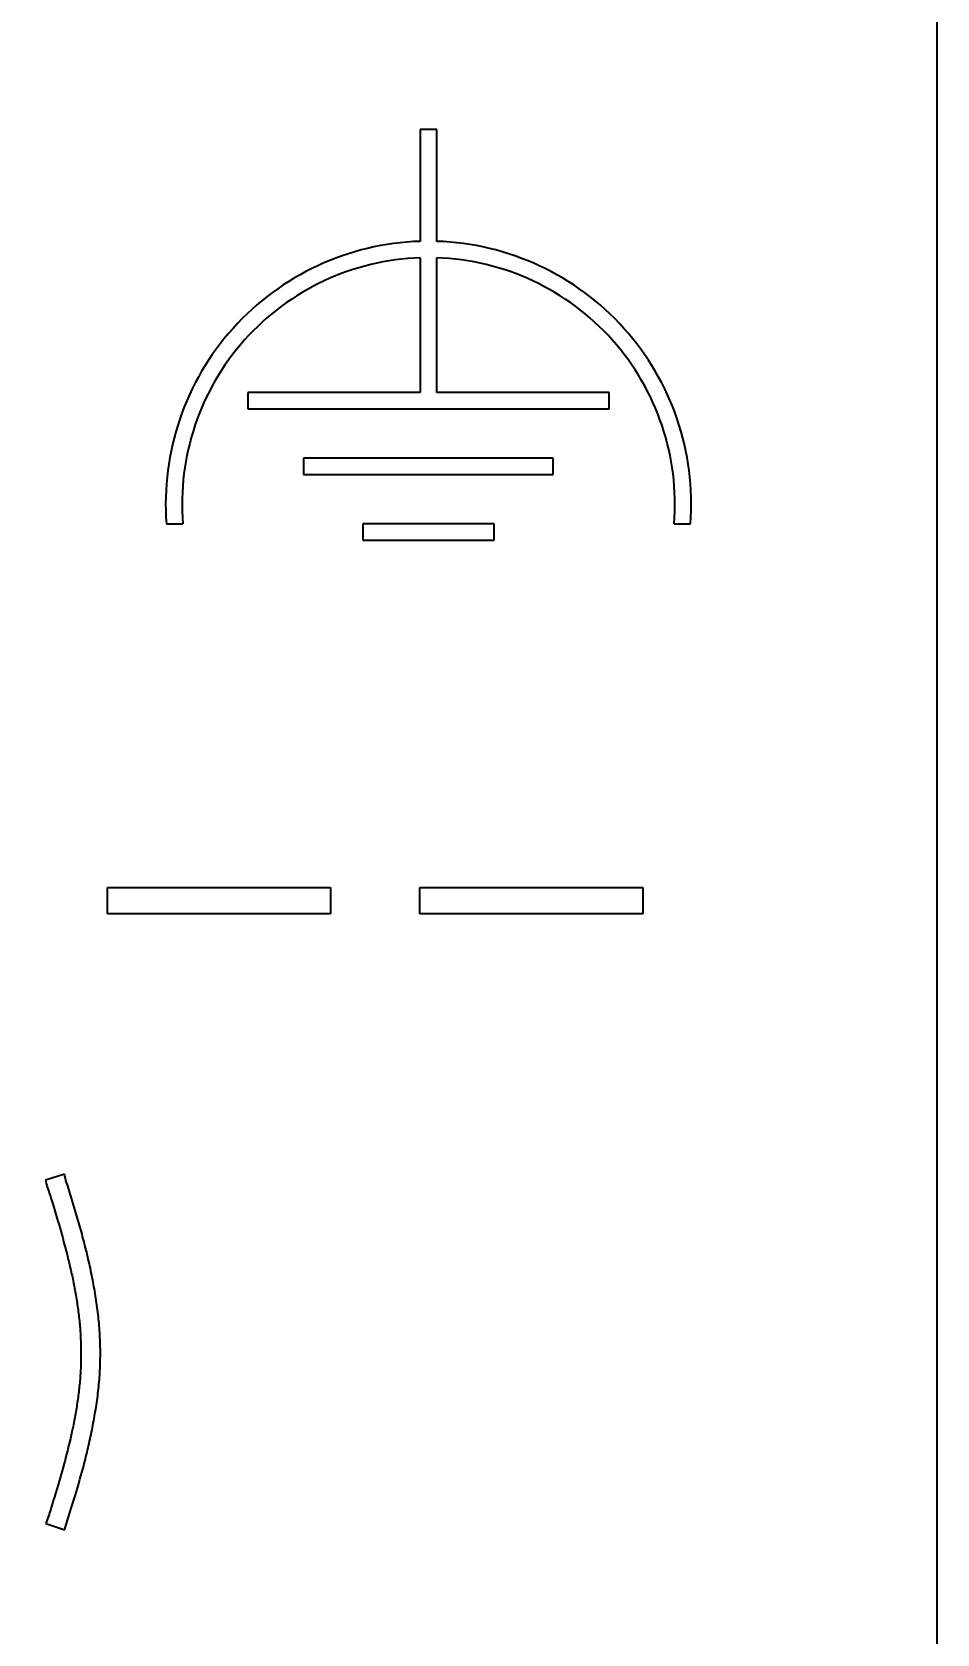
# Model space of a CAD drawing. Extents: x 0 to 420, y 0 to 297.
# Drawn here: x 140.8 to 146.31, y 157.36 to 167.11 of the extents above; entities that cross this region are included whole.
import ezdxf
from ezdxf.enums import TextEntityAlignment as Align

# ---------------------------------------------------------------- set-up
doc = ezdxf.new("R2010")
doc.units = 0
doc.header["$LTSCALE"] = 23.1
for name, color, linetype in [('10000_FRONT', 7, 'CONTINUOUS'), ('10100_DIM_FRONT', 7, 'CONTINUOUS'), ('10500_FRONT_LABELING', 7, 'CONTINUOUS')]:
    doc.layers.add(name, color=color, linetype=linetype)
doc.dimstyles.get("Standard").update_dxf_attribs({"dimtxt": 2.5, "dimasz": 2.5, "dimexe": 1.25, "dimexo": 0.625, "dimtad": 1, "dimcen": 2.5, "dimazin": 3, "dimtfac": 1, "dimtmove": 0, "dimatfit": 3})

# ---------------------------------------------------------------- blocks, each defined once
blk = doc.blocks.new('*D1')
at = {"layer": '10100_DIM_FRONT', "linetype": 'CONTINUOUS'}
for p, q in [((110.808052, 190.739389), (110.808052, 134.086548)), ((146.308052, 190.739389), (146.308052, 134.086548)), ((110.808052, 136.086548), (128.558052, 136.086548)), ((146.308052, 136.086548), (128.558052, 136.086548))]:
    blk.add_line(p, q, dxfattribs=at)
for points in [[(114.308052, 136.586548), (110.808052, 136.086548), (114.308052, 135.586548)], [(142.808052, 135.586548), (146.308052, 136.086548), (142.808052, 136.586548)]]:
    blk.add_solid(points, dxfattribs=at)
blk.add_text('35,5', height=3.5, dxfattribs=at).set_placement((124.727394, 136.961548), (134.227394, 136.961548), align=Align.FIT)

msp = doc.modelspace()

# ---------------------------------------------------------------- linework, layer by layer
at = {"layer": '10000_FRONT', "color": 7, "linetype": 'CONTINUOUS'}
for p, q in [((146.3081, 235.7404), (146.3081, 145.7404)), ((143.1626, 166.5204), (143.1626, 165.8396)), ((143.2626, 166.5204), (143.1626, 166.5204)), ((143.2626, 165.8396), (143.2626, 166.5204)), ((143.1626, 165.7396), (143.1626, 164.9204)), ((143.2626, 164.9204), (143.2626, 165.7396)), ((142.1126, 164.9204), (142.1126, 164.8204)), ((143.1626, 164.9204), (142.1126, 164.9204)), ((144.3126, 164.9204), (143.2626, 164.9204)), ((144.3126, 164.8204), (144.3126, 164.9204)), ((142.1126, 164.8204), (144.3126, 164.8204)), ((142.4526, 164.5204), (142.4526, 164.4204)), ((143.9726, 164.5204), (142.4526, 164.5204)), ((143.9726, 164.4204), (143.9726, 164.5204)), ((142.4526, 164.4204), (143.9726, 164.4204)), ((141.6171, 164.1204), (141.7174, 164.1204)), ((142.8126, 164.1204), (142.8126, 164.0204)), ((143.6126, 164.1204), (142.8126, 164.1204)), ((143.6126, 164.0204), (143.6126, 164.1204)), ((144.7078, 164.1204), (144.8081, 164.1204)), ((142.8126, 164.0204), (143.6126, 164.0204)), ((141.2583, 161.7461), (141.2583, 161.9064)), ((141.2583, 161.9064), (142.6168, 161.9064)), ((142.6168, 161.9064), (142.6168, 161.7461)), ((143.1591, 161.7461), (143.1591, 161.9064)), ((143.1591, 161.9064), (144.5175, 161.9064)), ((144.5175, 161.9064), (144.5175, 161.7461)), ((142.6168, 161.7461), (141.2583, 161.7461)), ((144.5175, 161.7461), (143.1591, 161.7461))]:
    msp.add_line(p, q, dxfattribs=at)
for radius, start, end in [(1.6, 91.79078, 184.30122), (1.6, 355.69878, 88.20922), (1.5, 91.91021, 184.58857), (1.5, 355.41143, 88.08979)]:
    msp.add_arc((143.2126, 164.2404), radius, start, end, dxfattribs=at)
at = {"layer": '10500_FRONT_LABELING', "color": 7, "linetype": 'CONTINUOUS'}
for p, q in [((140.9959, 160.1606), (140.8803, 160.1253)), ((140.8803, 160.1253), (140.8827, 160.1158)), ((140.9982, 160.1512), (140.9959, 160.1606)), ((141.044, 160.0013), (141.0359, 160.0286)), ((140.9232, 159.9877), (140.9296, 159.9662)), ((140.9296, 159.9662), (140.9551, 159.8804)), ((141.0562, 159.9603), (141.044, 160.0013)), ((141.0724, 159.9057), (141.0562, 159.9603)), ((140.9551, 159.8804), (140.9614, 159.8589)), ((140.9614, 159.8589), (140.9677, 159.8374)), ((140.9677, 159.8374), (140.9738, 159.8159)), ((141.0805, 159.8783), (141.0724, 159.9057)), ((140.9738, 159.8159), (140.9799, 159.7943)), ((140.9799, 159.7943), (140.9858, 159.7727)), ((140.9858, 159.7727), (140.9917, 159.7511)), ((140.9917, 159.7511), (140.9975, 159.7295)), ((140.9975, 159.7295), (141.0031, 159.7078)), ((141.0031, 159.7078), (141.0088, 159.6862)), ((141.0088, 159.6862), (141.0143, 159.6645)), ((141.0143, 159.6645), (141.0197, 159.6427)), ((141.0197, 159.6427), (141.025, 159.621)), ((141.025, 159.621), (141.0302, 159.5992)), ((141.0302, 159.5992), (141.0352, 159.5774)), ((141.0373, 158.5718), (141.0324, 158.5501)), ((141.0421, 158.5935), (141.0373, 158.5718)), ((141.0113, 158.4636), (141.0058, 158.4421)), ((141.0168, 158.4852), (141.0113, 158.4636)), ((141.0221, 158.5068), (141.0168, 158.4852)), ((141.0273, 158.5284), (141.0221, 158.5068)), ((141.0324, 158.5501), (141.0273, 158.5284)), ((140.9885, 158.3776), (140.9825, 158.3562)), ((140.9944, 158.3991), (140.9885, 158.3776)), ((141.0002, 158.4206), (140.9944, 158.3991)), ((141.0058, 158.4421), (141.0002, 158.4206)), ((140.9577, 158.2706), (140.9514, 158.2492)), ((140.964, 158.292), (140.9577, 158.2706)), ((140.9703, 158.3134), (140.964, 158.292)), ((140.9764, 158.3348), (140.9703, 158.3134)), ((140.9825, 158.3562), (140.9764, 158.3348)), ((141.0752, 158.2505), (141.0833, 158.2775)), ((141.0833, 158.2775), (141.0911, 158.3045)), ((140.9351, 158.1959), (140.9287, 158.1746)), ((141.0383, 158.1291), (141.063, 158.21)), ((141.063, 158.21), (141.0752, 158.2505)), ((140.8992, 158.0787), (140.8827, 158.0339)), ((141.0174, 158.0618), (141.0383, 158.1291)), ((140.8827, 158.0339), (140.9982, 157.9961)), ((140.9982, 157.9961), (141.0006, 158.0079)), ((141.0006, 158.0079), (141.0174, 158.0618))]:
    msp.add_line(p, q, dxfattribs=at)
for points in [[(141.0144, 160.0966), (141.01, 160.1101), (141.0058, 160.1237), (141.0019, 160.1374), (140.9982, 160.1512)], [(140.8827, 160.1158), (140.8855, 160.105), (140.8886, 160.0943), (140.8919, 160.0836), (140.8954, 160.0729), (140.8989, 160.0623), (140.9061, 160.041)], [(140.9061, 160.041), (140.9097, 160.0304), (140.9132, 160.0198), (140.9166, 160.0091), (140.9199, 159.9984), (140.9232, 159.9877)], [(141.0359, 160.0286), (141.0318, 160.0422), (141.0275, 160.0559), (141.0232, 160.0694), (141.0144, 160.0966)], [(141.0911, 158.3045), (141.095, 158.318), (141.0988, 158.3316), (141.1026, 158.3451), (141.1063, 158.3587), (141.11, 158.3722), (141.1136, 158.3858), (141.1172, 158.3994), (141.1207, 158.413), (141.1242, 158.4266), (141.1276, 158.4402), (141.1309, 158.4539), (141.1342, 158.4675), (141.1375, 158.4812), (141.1407, 158.4948), (141.1438, 158.5085), (141.1469, 158.5222), (141.15, 158.5359), (141.153, 158.5496), (141.1559, 158.5633), (141.1588, 158.5771), (141.1616, 158.5908), (141.1644, 158.6046), (141.1671, 158.6183), (141.1697, 158.6321), (141.1723, 158.6459), (141.1748, 158.6597), (141.1773, 158.6735), (141.1797, 158.6873), (141.1821, 158.7012), (141.1844, 158.715), (141.1867, 158.7289), (141.1889, 158.7427), (141.191, 158.7566), (141.1931, 158.7705), (141.1951, 158.7844), (141.197, 158.7983), (141.1988, 158.8123), (141.2006, 158.8262), (141.2022, 158.8402), (141.2038, 158.8542), (141.2053, 158.8682), (141.2066, 158.8823), (141.2079, 158.8963), (141.2091, 158.9104), (141.2101, 158.9245), (141.2111, 158.9386), (141.2119, 158.9528), (141.2127, 158.9669), (141.2133, 158.9811), (141.2139, 158.9953), (141.2143, 159.0096), (141.2147, 159.0238), (141.2149, 159.0381), (141.2151, 159.0524), (141.2151, 159.0666), (141.2151, 159.0809), (141.215, 159.0952), (141.2147, 159.1095), (141.2144, 159.1237), (141.214, 159.138), (141.2135, 159.1522), (141.2128, 159.1664), (141.2121, 159.1806), (141.2113, 159.1948), (141.2104, 159.209), (141.2094, 159.2232), (141.2083, 159.2374), (141.2071, 159.2515), (141.2058, 159.2656), (141.2044, 159.2798), (141.2029, 159.2939), (141.2013, 159.308), (141.1996, 159.3221), (141.1979, 159.3362), (141.196, 159.3502), (141.1941, 159.3643), (141.1921, 159.3784), (141.19, 159.3924), (141.1878, 159.4065), (141.1856, 159.4205), (141.1833, 159.4345), (141.181, 159.4485), (141.1786, 159.4625), (141.1761, 159.4765), (141.1736, 159.4905), (141.171, 159.5045), (141.1683, 159.5185), (141.1656, 159.5325), (141.1628, 159.5465), (141.16, 159.5604), (141.1571, 159.5744), (141.1541, 159.5883), (141.1511, 159.6023), (141.148, 159.6162), (141.1449, 159.6301), (141.1417, 159.644), (141.1385, 159.6579), (141.1352, 159.6718), (141.1319, 159.6856), (141.1285, 159.6995), (141.1251, 159.7133), (141.1216, 159.7271), (141.1181, 159.7409), (141.1145, 159.7547), (141.1109, 159.7685), (141.1073, 159.7823), (141.1036, 159.796), (141.0998, 159.8098), (141.096, 159.8235), (141.0922, 159.8372), (141.0883, 159.851), (141.0805, 159.8783)], [(141.0352, 159.5774), (141.0402, 159.5555), (141.0426, 159.5445), (141.0449, 159.5336), (141.0472, 159.5226), (141.0495, 159.5116), (141.0517, 159.5007), (141.0539, 159.4897), (141.056, 159.4787), (141.0581, 159.4677), (141.0601, 159.4567), (141.0621, 159.4457), (141.064, 159.4347), (141.0659, 159.4237), (141.0678, 159.4127), (141.0696, 159.4017), (141.0713, 159.3907), (141.073, 159.3797), (141.0747, 159.3687), (141.0763, 159.3576), (141.0779, 159.3466), (141.0794, 159.3356), (141.0808, 159.3245), (141.0822, 159.3135), (141.0835, 159.3025), (141.0848, 159.2914), (141.086, 159.2804), (141.0872, 159.2693), (141.0883, 159.2582), (141.0893, 159.2472), (141.0903, 159.2361), (141.0912, 159.225), (141.092, 159.2139), (141.0928, 159.2028), (141.0935, 159.1918), (141.0941, 159.1807), (141.0947, 159.1696), (141.0952, 159.1585), (141.0957, 159.1473), (141.0961, 159.1362), (141.0964, 159.1251), (141.0967, 159.114), (141.0969, 159.1029), (141.0971, 159.0917), (141.0972, 159.0806), (141.0972, 159.0694), (141.0972, 159.0583), (141.0971, 159.0471), (141.097, 159.036), (141.0968, 159.0248), (141.0965, 159.0137), (141.0962, 159.0025), (141.0958, 158.9913), (141.0953, 158.9801), (141.0948, 158.969), (141.0942, 158.9578), (141.0935, 158.9466), (141.0928, 158.9354), (141.092, 158.9242), (141.0912, 158.913), (141.0902, 158.9018), (141.0892, 158.8906), (141.0882, 158.8794), (141.0871, 158.8683), (141.0859, 158.8572), (141.0846, 158.846), (141.0833, 158.8349), (141.082, 158.8238), (141.0805, 158.8128), (141.0791, 158.8017), (141.0775, 158.7906), (141.076, 158.7796), (141.0743, 158.7686), (141.0726, 158.7576), (141.0709, 158.7465), (141.0692, 158.7355), (141.0673, 158.7246), (141.0655, 158.7136), (141.0636, 158.7026), (141.0616, 158.6916), (141.0597, 158.6807), (141.0576, 158.6698), (141.0555, 158.6588), (141.0534, 158.6479), (141.0512, 158.637), (141.049, 158.6261), (141.0468, 158.6152), (141.0445, 158.6043), (141.0421, 158.5935)], [(140.9287, 158.1746), (140.9255, 158.1639), (140.9162, 158.1318)], [(140.9514, 158.2492), (140.9416, 158.2172), (140.9351, 158.1959)], [(140.9162, 158.1318), (140.9131, 158.1211), (140.9098, 158.1105), (140.9065, 158.0998), (140.9029, 158.0892), (140.8992, 158.0787)]]:
    msp.add_lwpolyline(points, dxfattribs=at)

# ---------------------------------------------------------------- dimensions: what is measured, and where the dimension line sits
at = {"layer": '10100_DIM_FRONT', "linetype": 'CONTINUOUS'}
dim = msp.add_linear_dim(base=(146.3081, 136.0865), p1=(110.8081, 190.7394), p2=(146.3081, 190.7394), dimstyle='Standard', dxfattribs=at)
dim.commit()
dim.dimension.update_dxf_attribs({"geometry": '*D1', "text_midpoint": (129.4774, 138.7115), "dimtype": 128})

doc.saveas('drawing.dxf')
